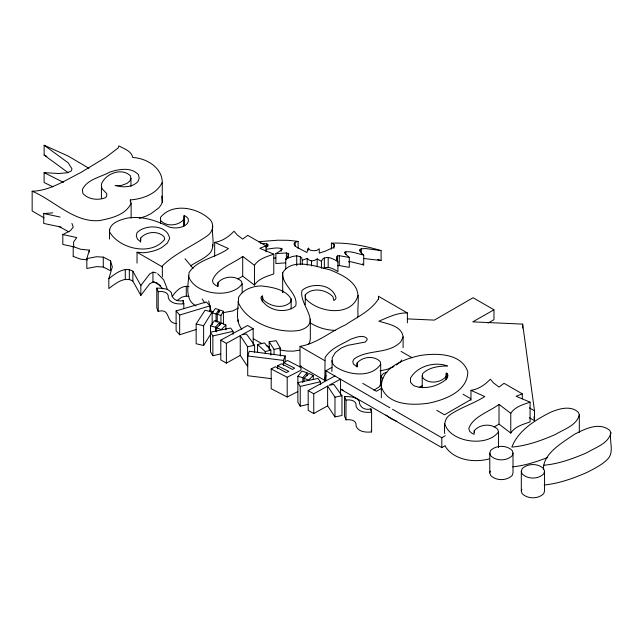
<?xml version="1.0" encoding="UTF-8"?>
<svg xmlns="http://www.w3.org/2000/svg" width="643" height="643" viewBox="0 0 643 643"><rect width="100%" height="100%" fill="white"/><g stroke="black" fill="none" stroke-linecap="round" stroke-linejoin="round"><path stroke-width="0.96" d="M101.409 198.39L101.465 184.035C105.54 173.578 121.72 167.293 130.425 175.812L130.971 178.481L130.971 186.382M381.347 386.893C381.371 367.217 404.391 358.778 420.546 355.426C436.71 353.007 461.457 353.16 467.782 371.686C467.839 391.378 444.795 399.89 428.616 403.177C412.428 405.548 387.689 405.436 381.347 386.893L381.347 397.76M373.993 390.205L379.298 386.724L380.696 384.032L380.696 364.268L380.222 361.599C374.202 355.322 362.58 356.527 357.138 363.014L356.994 366.687L353.353 364.01L352.79 361.567L353.939 359.107C367.619 348.9 388.276 354.679 400.758 341.851L403.105 336.876C401.859 325.88 387.359 323.879 378.823 321.195C387.946 317.513 397.27 312.482 407.389 312.988L407.389 322.866M183.906 226.272L184.075 215.694L185.931 216.386L188.029 218.371L188.447 220.911L187.418 223.442L185.192 225.371A13.214 7.628 0 0 1 169.222 227.059C156.345 220.404 141.87 215.686 127.218 218.122C120.313 219.793 109.157 222.944 109.535 231.81C119.301 249.002 151.515 256.461 164.737 239.212L164.061 236.704C157.865 230.507 146.234 231.456 140.672 238.055L140.512 241.728L137.417 239.092L136.308 235.917L136.967 232.75C145.382 223.909 167.429 224.544 169.623 238.473L167.293 243.207L161.811 247.507A31.443 18.149 0 0 1 143.341 252.739L137.039 252.265L137.039 263.132M242.154 292.798L242.154 283.909L241.438 281.377C235.225 275.116 223.619 276.088 217.985 282.671L217.736 286.288L215.558 285.283L213.211 283.177L212.503 280.501C216.369 268.75 233.353 263.574 242.708 256.396L254.459 265.334L254.459 285.098L242.708 276.16L242.708 256.396M498.462 447.689L498.462 431.887L497.746 429.355C491.533 423.094 479.927 424.067 474.293 430.649L474.044 434.266L471.866 433.261L469.519 431.148L468.811 428.479C472.677 416.728 489.661 411.552 499.016 404.375L510.767 413.312L510.767 433.077L499.016 424.139L499.016 404.375M446.001 379.635L446.274 373.069L447.552 373.961L447.906 375.89L446.459 379.169C437.65 386.483 424.549 390.012 413.666 385.623L410.491 382.344L410.515 378.028C417.524 365.988 434.708 361.278 447.472 365.98C438.864 366.052 429.09 367.241 422.708 373.583L422.21 375.914L422.21 387.769M407.389 312.988L378.478 296.294L378.598 298.746C370.987 310.874 356.978 317.144 345.444 324.908C330.414 331.603 316.541 343.748 300.016 346.36L300.016 366.124L324.803 380.431L325.101 357.484C330.904 348.136 342.02 344.302 351.15 339.03C355.957 337.495 362.62 334.32 366.944 338.387L367.161 339.689L365.433 342.012L347.493 345.395L341.272 347.992L335.381 352.517L332.262 357.709L331.892 371.541M324.803 380.431L325.101 377.248L326.146 375.737M543.391 469.245C543.198 453.283 562.537 442.649 573.926 434.612C584.278 429.186 599.244 421.519 609.813 430.44L610.85 432.811C609.13 440.961 614.097 451.129 608.487 458.266C602.595 464.64 594.671 468.458 587.059 472.372C573.435 478.376 559.056 483.472 544.187 485.023M241.832 329.264C234.671 320.455 238.537 307.876 238.529 297.468C242.933 289.519 252.514 286.071 261.203 285.942C271.684 287.067 285.355 289.157 291.134 298.947L291.134 308.833M237.998 321.572L238.215 319.836M291.134 298.947L290.74 301.953C283.491 309.396 270.132 306.655 263.357 299.791L262.28 295.957L261.179 296.986L260.921 298.312C266.692 310.738 285.5 314.523 295.756 305.827C298.521 293.248 281.626 285.428 282.679 272.833C291.745 257.232 317.039 266.66 330.333 269.947C339.52 273.91 349.471 278.065 355.266 286.706C360.498 295.258 357.05 305.827 358.063 315.207L357.428 317.763M579.319 414.606C577.028 425.433 563.871 429.235 555.536 434.403C541.663 440.455 527.027 445.8 511.868 447.086C518.137 430.505 535.169 420.12 550.384 412.332C558.88 408.787 570.582 405.09 578.282 412.243L579.319 414.606L579.319 432.393M610.85 432.811C608.551 443.63 595.402 447.44 587.059 452.608C573.186 458.652 558.55 463.997 543.391 465.291M160.589 223.386L160.509 217.366C172.686 202.304 198.189 207.609 210.454 220.01C214.489 224.881 212.56 232.075 207.681 235.563C192.836 246.004 175.266 253.085 162.317 266.009L162.366 276.771M212.761 226.336C211.322 234.791 215.574 244.774 210.526 252.426C205.101 258.558 197.071 261.42 190.432 265.953M305.256 304.774L305.256 294.896C312.265 286.931 326.105 289.591 332.897 296.64L333.886 300.53L335.558 299.18L336.024 297.757C332.254 283.796 311.968 282.293 302.13 290.274C297.998 304.219 323.879 323.485 299.437 330.365C278.13 334.087 246.47 322.77 237.998 301.816M196.083 305.923C183.858 299.582 188.616 283.475 189.034 272.56C197.787 259.185 216.201 257.722 228.45 248.568L214.674 242.371L214.674 256.203M444.683 433.486C444.249 426.775 443.75 418.706 450.285 414.606C461.023 407.268 473.835 403.603 484.758 396.546L470.981 390.349L470.981 400.227M358.063 295.45C351.801 317.779 317.2 312.611 305.425 298.384L305.256 294.896M86.845 258.599L96.554 256.734L103.282 257.128L110.556 260.849L110.556 270.735L103.282 267.006L96.554 266.62L86.845 268.485L86.845 258.599L89.345 250.127L80.68 249.291L73.198 246.566L73.198 256.453L80.68 259.169L87.416 259.82M162.984 288.964L156.948 282.928L152.946 282.028L149.666 283.868L140.841 295.378L132.852 281.087C124.573 275.911 115.298 283.659 108.836 288.538L108.836 278.652L112.316 266.966L110.556 260.849M331.402 249.074L331.402 243.15L333.934 244.364L334.609 245.859L333.629 247.426L325.077 251.244L319.249 253.133L319.249 248.793L316.686 250.505L313.326 250.73L310.159 250.159L308.286 248.166L306.904 252.498L296.527 247.081L294.518 245.393L294.012 243.745L295.153 242.339L298.111 241.382L298.111 248.294M489.781 453.098L490.625 450.494C496.179 444.964 506.628 444.964 512.182 450.494L513.018 453.098L513.018 472.862L512.182 475.458C506.628 480.996 496.179 480.996 490.625 475.458L489.781 472.862L489.781 453.098L490.625 455.702C496.179 461.232 506.628 461.232 512.182 455.702L513.018 453.098M489.781 472.862L490.344 471.126M521.312 471.303L522.148 468.699C527.702 463.169 538.151 463.169 543.705 468.699L544.549 471.303L544.549 491.059L543.705 493.663C538.151 499.193 527.702 499.193 522.148 493.663L521.312 491.059L521.312 471.303L522.148 473.899C527.702 479.429 538.151 479.429 543.705 473.899L544.549 471.303M521.312 491.059L521.867 489.331M271.507 378.687L247.724 375.721L247.724 355.957L249.259 351.239L285.187 355.957L285.187 361.888M364.002 258.534L381.098 260.503L381.098 250.617L365.787 248.568L361.334 248.793L360.152 249.323L359.759 250.448L360.747 252.313L363.705 255.07L363.705 264.948L351.207 261.838L348.522 261.709M283.402 365.353L283.402 360.41L285.187 355.957M44.094 217.873L32.15 210.984L32.15 191.22C49.776 190.826 65.313 180.241 80.632 172.637L105.966 157.262L118.135 147.978L118.899 145.905C123.858 148.75 131.727 151.073 132.707 157.511C146.194 158.065 162.245 167.51 162.269 182.363C156.828 194.017 142.424 199.025 130.312 199.941L130.312 201.918M162.269 182.363L162.269 202.127L161.039 205.037L158.741 207.93L150.968 213.677L146.049 216.144L139.218 218.371M130.971 178.481L129.741 181.157L126.944 183.432L121.374 185.457L115.097 185.506C122.668 187.579 132.201 187.7 137.964 181.559L139.209 178.103L138.446 174.655C131.124 166.85 118.947 169.133 109.857 172.075C100.654 177.187 87.151 179.276 82.368 189.581L82.867 193.447C88.3 199.611 98.186 200.592 105.548 197.69L106.714 196.171L106.738 193.607L102.269 188.954L101.409 186.526M283.354 291.126L282.679 292.589L282.679 272.833M401.545 359.951L400.758 361.615L396.377 365.055M321.428 268.26L321.428 261.339L322.545 259.129C327.359 255.343 333.58 259.008 337.921 261.741L337.921 271.619C333.701 269.071 327.962 265.438 323.148 268.613M380.696 364.268C371.582 377.851 349.896 375.247 337.382 367.933A18.205 10.513 0 0 1 331.892 360.675M130.312 199.941L131.132 203.325C125.618 215.003 111.239 218.25 99.673 220.549C74.267 223.041 53.956 200.278 32.15 191.22M242.154 283.909C230.821 299.662 193.672 294.446 188.375 275.63M498.462 431.887C487.129 447.641 449.979 442.424 444.683 423.608M220.927 323.349L220.927 315.44L223.418 311.268L220.211 310.103L217.254 314.274L217.254 322.183M203.614 345.468L203.614 325.704L212.15 312.016L205.037 310.239L196.147 324L196.147 343.756L203.614 345.468L210.647 334.199M308.664 343.949L309.661 342.397L310.328 338.748L310.328 318.992M216.064 314.001L218.909 309.621L215.357 308.527L212.15 312.972L216.064 314.001L216.064 321.91M254.459 265.334C258.639 258.767 266.837 256.581 273.789 254.178L273.789 273.942C266.837 276.345 258.639 278.532 254.459 285.098M510.767 413.312C514.947 406.746 523.145 404.56 530.089 402.156L530.089 421.921C523.145 424.316 514.947 426.51 510.767 433.077M172.155 296.64C175.74 291.158 181.824 284.833 189.018 286.674M140.841 295.378L140.841 285.492L149.666 273.99L152.946 272.15L156.153 272.865M220.541 353.963L212.865 355.74L210.494 351.906L210.494 325.84L214.521 320.64L219.737 322.288L219.737 325.245M307.917 404.407L300.241 406.183L297.87 402.349L297.87 376.292L301.897 371.083L307.113 372.731L307.113 375.697M215.469 331.169L215.469 327.215L219.737 322.288M302.845 382.601L302.845 377.658L307.113 372.731M380.913 386.21L380.913 376.332L383.525 373.382L386.925 372.377M266.258 247.362L267.826 245.626L267.793 244.485L266.789 243.834L260.544 243.239M285.757 268.887L285.757 259L288.032 256.605L288.82 254.154L286.4 252.932L275.879 253.639L275.879 263.526L285.444 262.874M216.659 331.852L216.659 327.898L221.522 323.035L225.902 325.02L225.902 329.963M304.035 381.307L304.035 378.341L308.897 373.487L313.278 375.464L313.278 379.418M225.902 325.02L221.28 329.61L216.659 327.898M313.278 375.464L308.656 380.053L304.035 378.341M183.906 219.351C178.384 225.894 166.433 227.124 160.589 220.42M446.001 376.677C440.479 382.858 429.227 384.201 423.118 378.213L422.21 375.914M108.836 278.652C115.298 273.781 124.573 266.033 132.852 271.209L140.841 285.492M337.543 265.808L339.303 265.575L349.286 267.343L349.286 257.465L339.303 255.697L337.543 255.93L336.586 256.637L336.586 259.603M238.36 307.973L232.782 310.947L223 312.699M176.986 300.627L181.599 297.251L186.269 296.069L189.018 296.552M275.879 253.639L281.706 249.934L282.349 248.954C277.342 246.856 271.579 248.761 266.339 249.211M237.926 278.917L242.708 276.16M311.445 265.012L311.542 261.002L311.542 265.945M321.428 261.339L317.176 258.888L314.708 260.319L311.445 261.058M325.937 380.704L325.937 370.818L331.957 367.346M381.62 388.259L376.42 391.265L362.756 383.381M419.212 387.496L422.596 385.543M470.716 399.649L444.49 414.791L436.79 410.347M392.527 409.269L441.821 437.73L445.261 435.745M340.637 389.192L441.821 447.608L445.261 445.623M494.226 426.896L499.016 424.139M488.029 323.059L493.969 319.675L493.969 309.797L472.75 321.87L522.655 324.112L534.502 410.813L534.502 420.691L529.39 417.733M240.249 355.394L226.376 363.126L220.806 359.911L220.806 340.147L226.376 343.37L240.249 335.63L247.603 346.722L247.603 366.486L240.249 355.394L240.249 335.63M327.625 386.073L327.625 405.837L313.752 413.57L308.182 410.355L308.182 390.59L313.752 393.813L327.625 386.073L334.979 397.165L334.979 416.929L341.972 415.491L341.972 395.726L333.789 384.434L328.927 385.326L340.549 379.161L340.549 394.971M220.806 340.147L247.603 325.503L253.173 328.718L253.173 344.527M308.182 390.59L334.979 375.946M297.765 391.611L287.196 397.012L271.193 388.726L271.193 368.961L275.341 366.703L286.248 372.594L288.86 371.365L277.599 365.819L277.599 368.785M283.523 365.634L283.523 362.668L287.558 360.482L298.939 366.365L300.562 367.515L301.189 368.76L300.892 369.926L299.525 370.947L287.196 377.248L271.193 368.961M253.173 328.718L241.551 334.882L246.414 333.99L254.596 345.283L254.596 352.203M73.977 246.84L62.813 244.453L62.813 234.566L70.465 230.644L73.238 227.092L71.944 223.426M277.599 365.819L281.626 363.761L292.412 369.444L294.671 368.142L283.523 362.668M547.748 457.478C536.479 461.819 524.72 465.661 512.664 466.818M393.998 366.566L386.732 369.476L380.021 370.81M265.985 251.807L265.985 245.875L259.812 248.319L273.789 254.178M522.293 398.797L522.293 393.854L516.12 396.297L530.089 402.156M302.258 264.265L302.258 260.319L307.193 258.373L309.026 260.029L311.542 261.002M363.705 255.07C357.436 253.848 350.837 250.497 344.431 252.241L344.793 253.27L349.286 257.465M285.757 259L292.525 256.469L296.728 255.81L300.329 256.694L301.728 258.012L302.258 260.319M73.198 246.566L73.688 246.406L73.607 242.057L76.766 237.556L62.813 234.566M73.198 256.453L73.688 256.292M210.02 305.859L206.347 301.953L176.11 310.923L179.67 315.03L210.02 305.859L210.02 311.783M176.11 310.923L176.11 330.687L179.67 334.794L196.107 329.513M489.082 458.925C474.14 462.96 454.191 460.259 445.261 446.443M270.84 350.146L264.434 342.888L257.562 344.527L265.27 351.576L270.84 350.146L270.84 355.081M214.674 242.371C222.245 241.229 228.892 236.761 234.004 231.207L237.275 235L242.716 239.108L247.724 235.33L265.985 245.875M470.981 390.349C478.553 389.208 485.2 384.739 490.312 379.185L493.583 382.979L499.024 387.086L504.032 383.308L522.293 393.854M233.015 331.322L230.644 328.034L210.494 332.142L212.865 335.976L233.015 331.322L233.015 334.288M320.391 381.765L318.02 378.478L297.87 382.585L300.241 386.419L320.391 381.765L320.391 384.731M280.324 348.088L276.056 340.694L269.176 341.795L274.039 349.39L280.324 348.088L280.324 355.997M247.603 346.722L254.596 345.283M334.979 397.165L341.972 395.726M299.437 350.13L293.658 351.134L287.043 351.062L279.584 349.937M273.886 258.124L275.734 257.907M61.069 227.124L43.724 223.426L43.724 213.548L52.718 212.857M258.639 241.696L277.905 240.209L288.168 240.313L298.111 241.382M183.818 308.672L183.818 303.737L183.11 300.45C177.54 302.194 171.448 299.051 171.496 292.919C168.426 288.08 161.851 288.257 156.788 288.128L156.788 307.893L158.21 311.453C171.384 307.667 165.026 323.525 176.704 323.501M370.898 408.868C365.337 410.612 359.236 407.469 359.284 401.336C356.214 396.498 349.639 396.675 344.576 396.546L344.576 416.31L345.998 419.871C350.17 419.164 356.929 420.16 356.077 425.963C358.159 432.056 366.18 432.554 371.606 431.919L371.606 412.155L370.898 408.868L370.898 410.845M183.818 303.737C178.392 304.372 170.371 303.874 168.289 297.781C169.141 291.978 162.382 290.982 158.21 291.689L156.788 288.128M371.606 412.155C366.18 412.79 358.159 412.292 356.077 406.199C356.929 400.396 350.17 399.399 345.998 400.107L344.576 396.546M331.402 243.15C348.257 242.491 365.007 245.851 381.098 250.617M407.445 318.896L434.338 320.11L473.087 297.741L493.969 309.797M335.437 330.389C326.668 330.213 317.883 327.697 310.473 323.011M52.991 186.872L44.102 182.508L44.102 172.621L58.441 173.53L67.033 172.806L71.14 171.062L72.008 168.908L68.19 162.824L44.134 145.23L44.134 155.108L68.19 172.71M300.016 366.124L301.374 366.277M247.724 355.957L283.402 360.41M211.611 311.67L213.508 311.976M43.724 213.548L60.104 217.037M196.147 324L203.614 325.704M210.494 325.84L215.469 327.215M297.87 376.292L302.845 377.658M377.409 259.459L381.098 260.503M269.763 347.051L266.194 345.685M217.254 314.274L220.927 315.44M340.83 389.216L343.418 390.365M44.134 145.23L68.238 156.104L88.975 168.305M44.134 155.108L46.81 156.321M396.86 421.318L390.84 418.561L386.017 415.065M261.749 343.571L253.334 338.724M44.102 172.621L63.456 182.379M68.881 231.906L58.601 226.248M529.39 407.855L534.502 410.813M401.063 351.408L412.163 357.813M463.008 394.223L470.7 398.668M137.039 252.265L162.366 266.885M300.016 346.36L324.803 360.667M325.937 370.818L389.931 407.766M153.926 281.779L160.678 285.677M362.523 263.847L363.705 264.948M157.623 273.717L163.66 279.753L167.244 288.988M380.913 376.332L382.754 378.502M184.999 258.767L193.085 268.364M327.625 405.837L334.979 416.929M202.119 298.995L204.884 302.998M209.859 310.207L210.968 311.807M336.586 259.145L337.921 261.741M208.678 300.948L211.515 312.611M371.252 430.271L371.606 431.919M212.463 244.469L212.761 246.092M533.963 416.752L534.502 420.691M161.787 196.131L162.269 202.127M522.655 324.112L522.655 328.067M474.293 430.649L474.293 432.626M447.552 373.961L447.552 377.915M446.274 373.069L446.274 379M441.821 437.73L441.821 447.608M403.105 336.876L403.105 347.742M378.478 296.294L378.478 299.26M361.334 248.793L361.334 253.736M360.152 249.323L360.152 251.3M357.138 363.014L357.138 366.96M345.998 400.107L345.998 419.871M345.83 251.702L345.83 254.668M339.303 255.697L339.303 265.575M337.543 255.93L337.543 261.862M333.934 244.364L333.934 248.319M328.187 257.433L328.187 267.319M324.337 257.947L324.337 267.834M317.176 258.888L317.176 266.797M313.752 393.813L313.752 413.57M308.286 248.166L308.286 250.143M307.193 258.373L307.193 265.294M300.329 256.694L300.329 264.603M300.241 386.419L300.241 406.183M296.728 255.81L296.728 265.688M295.153 242.339L295.153 246.293M288.072 253.366L288.072 257.321M287.196 377.248L287.196 397.012M286.4 252.932L286.4 259.844M281.112 248.278L281.112 251.244M274.039 349.39L274.039 354.333M269.176 341.795L269.176 349.696M267.793 244.485L267.793 246.454M266.789 243.834L266.789 246.799M265.27 351.576L265.27 353.554M262.28 295.957L262.28 301.889M257.562 344.527L257.562 352.436M226.376 343.37L226.376 363.126M223.418 311.268L223.418 324.112M218.909 309.621L218.909 312.586M217.985 282.671L217.985 286.625M212.865 335.976L212.865 355.74M212.15 312.016L212.15 324.86M186.269 286.191L186.269 296.069M184.075 215.694L184.075 225.572M183.11 300.45L183.11 303.416M179.67 315.03L179.67 334.794M158.21 291.689L158.21 311.453M152.946 272.15L152.946 282.028M140.672 238.055L140.672 242.009M132.852 271.209L132.852 281.087M131.132 203.325L131.132 218.146M129.323 269.546L129.323 279.424M125.281 269.449L125.281 279.327M109.503 229.213L109.503 239.1M103.282 257.128L103.282 267.006M89.345 250.127L89.345 252.104"/></g></svg>
